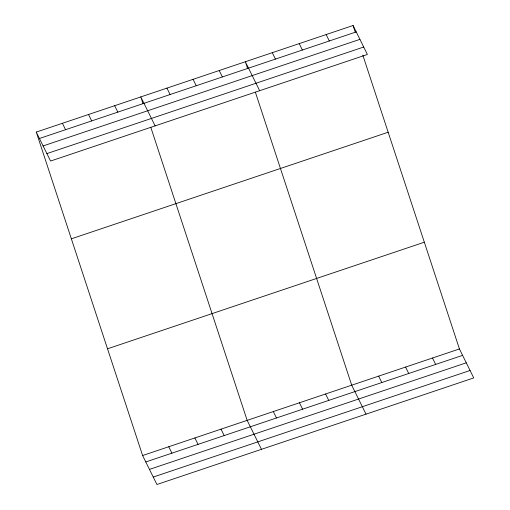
<?xml version="1.0" encoding="UTF-8"?>
<svg xmlns="http://www.w3.org/2000/svg" width="510" height="510" viewBox="0 0 510 510"><rect width="100%" height="100%" fill="white"/><g stroke="black" fill="none" stroke-linecap="round" stroke-linejoin="round"><path stroke-width="0.76" d="M36.261 132.084L353.073 25.5L367.385 54.468L50.573 161.045L36.261 132.084L142.615 455.532L156.927 484.5L473.739 377.916L459.427 348.955L362.82 55.15M39.429 138.497L356.241 31.913M43.108 145.936L359.92 39.359M46.895 153.606L363.706 47.022M71.355 238.82L388.167 132.237M107.514 348.795L424.326 242.212M142.615 455.532L459.427 348.955M145.784 461.952L462.595 355.368M149.462 469.391L466.274 362.808M153.249 477.06L470.061 370.477M326.145 34.559L329.313 40.978M299.211 43.618L302.385 50.037M432.499 358.014L435.667 364.427M272.283 52.677L275.457 59.096M405.565 367.072L408.739 373.486M259.673 90.703L245.355 61.735L247.548 68.41M378.637 376.131L381.811 382.545M219.217 70.533L222.392 76.946M366.027 414.158L351.709 385.19L255.351 92.132M193.08 79.324L196.254 85.737M325.571 393.981L328.746 400.401M166.942 88.115L170.117 94.535M299.434 402.779L302.608 409.192M155.123 125.874L140.805 96.913L142.998 103.581M273.296 411.57L276.471 417.983M114.667 105.704L117.842 112.117M261.477 449.329L247.159 420.361L150.801 127.302M88.536 114.495L91.704 120.915M221.021 429.159L224.196 435.572M62.398 123.286L65.567 129.706M194.89 437.95L198.058 444.363M168.753 446.741L171.921 453.161M353.073 25.5L355.266 32.168"/></g></svg>
